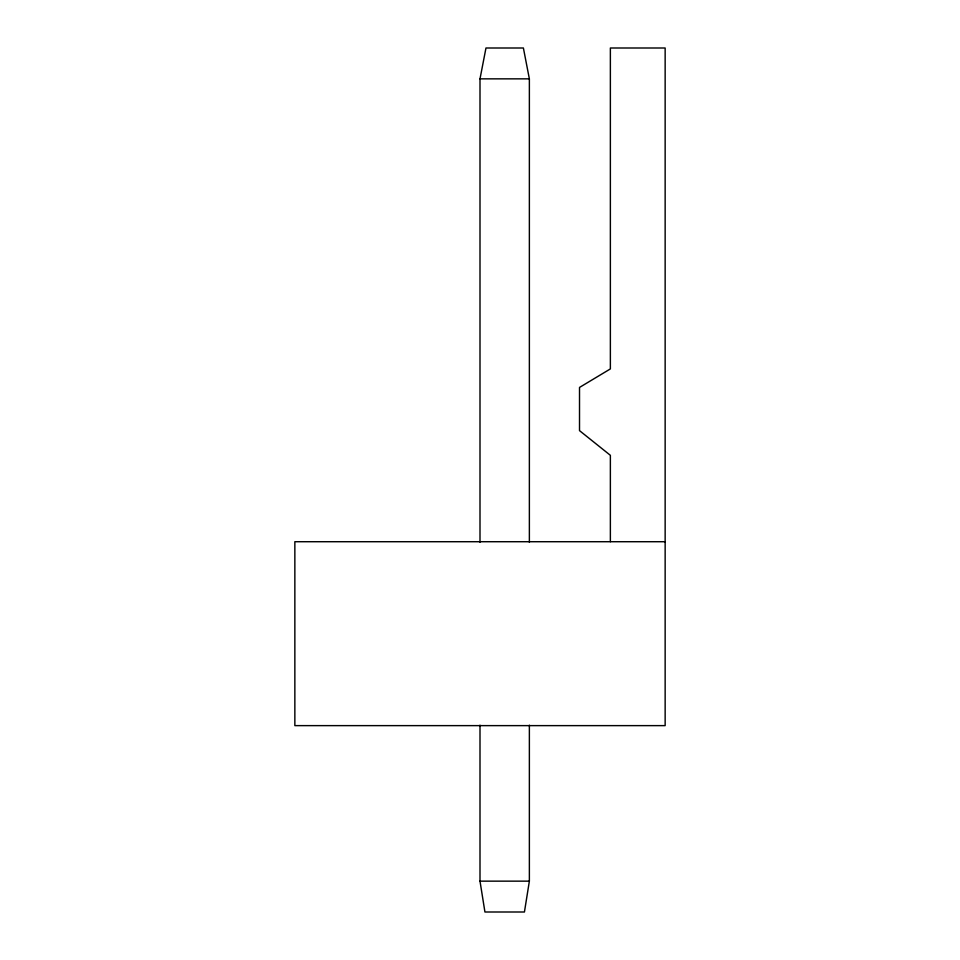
<?xml version="1.0" encoding="UTF-8"?>
<svg xmlns="http://www.w3.org/2000/svg" width="960" height="960" viewBox="0 0 960 960"><rect width="100%" height="100%" fill="white"/><g stroke="black" fill="none" stroke-linecap="round" stroke-linejoin="round"><path stroke-width="1.44" d="M529.368 725.184L529.368 881.148L524.436 912L484.932 912L480 881.148L480 725.184M480 542.232L480 78.852L485.976 48L523.392 48L529.368 78.852L529.368 542.232M480 78.852L529.368 78.852M665.148 541.716L294.852 541.716L294.852 725.628L665.148 725.628L665.148 48L610.368 48L610.368 368.916L579.516 387.432L579.516 430.632L610.368 455.316L610.368 541.716M480 881.148L529.368 881.148"/></g></svg>
